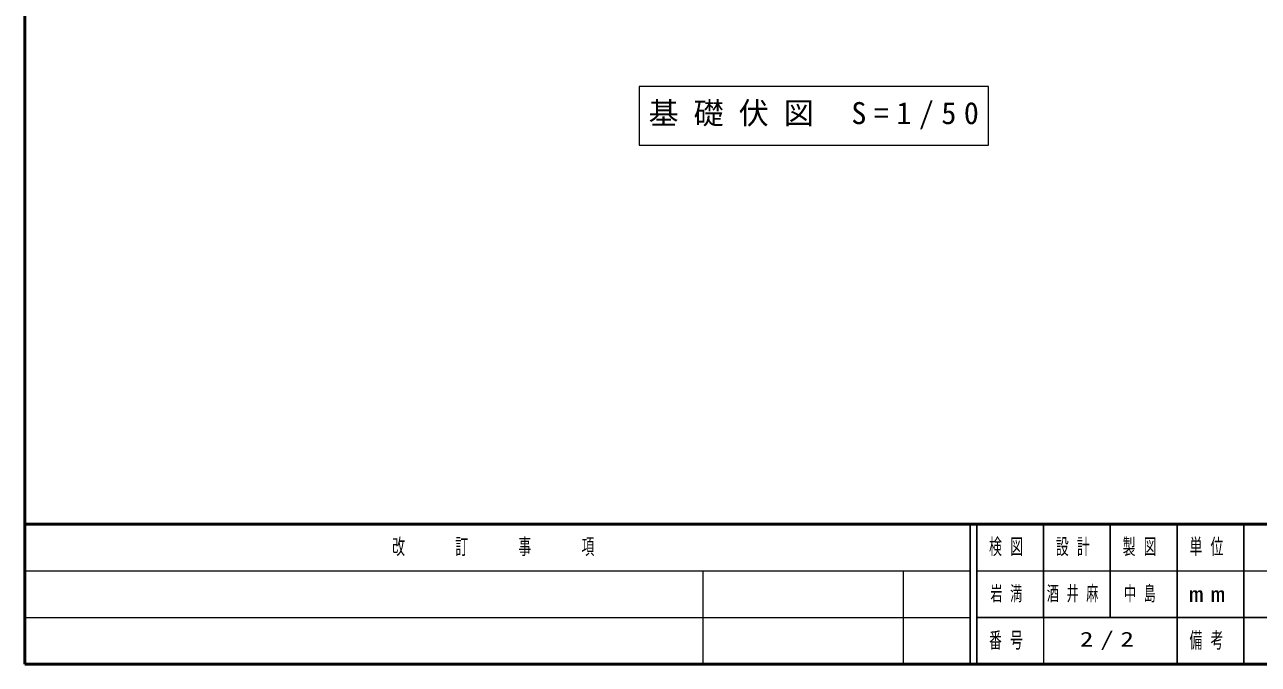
# Model space of a CAD drawing. Units: millimetres on the paper, scale 1:50. Extents: x -805 to -420, y -297 to 267.
# Drawn here: x -805 to -620.3, y -297 to -201.2 of the extents above; entities that cross this region are included whole.
import ezdxf

# ---------------------------------------------------------------- set-up
doc = ezdxf.new("R2010")
doc.units = ezdxf.units.MM
doc.layers.add('1_50', color=7, linetype='Continuous', lineweight=25)
doc.layers.add('LY_3', color=7, linetype='Continuous', lineweight=13)
doc.layers.add('LY_4', color=7, linetype='Continuous')
doc.styles.add('ＭＳ ゴシック', font='')
doc.styles.get('ＭＳ ゴシック').set_extended_font_data('MS Gothic')

msp = doc.modelspace()

# ---------------------------------------------------------------- linework, layer by layer
at = {"layer": '1_50', "lineweight": 13}
for p, q in [((-713.02, -210.485), (-713.02, -219.285)), ((-660.72, -210.485), (-713.02, -210.485)), ((-660.72, -219.285), (-660.72, -210.485)), ((-713.02, -219.285), (-660.72, -219.285))]:
    msp.add_line(p, q, dxfattribs=at)
at = {"layer": 'LY_3', "lineweight": 50}
for p, q in [((-805, -30), (-805, -297)), ((-805, -276), (-420, -276)), ((-805, -297), (-420, -297))]:
    msp.add_line(p, q, dxfattribs=at)
at = {"layer": 'LY_3', "color": 211, "lineweight": 25}
for p, q in [((-663.5, -276), (-663.5, -297)), ((-662.5, -276), (-662.5, -297)), ((-652.5, -276), (-652.5, -290)), ((-642.5, -276), (-642.5, -290)), ((-632.5, -276), (-632.5, -297)), ((-622.5, -276), (-622.5, -290)), ((-662.5, -290), (-420, -290))]:
    msp.add_line(p, q, dxfattribs=at)
at = {"layer": 'LY_3'}
for p, q in [((-805, -283), (-663.5, -283)), ((-703.5, -283), (-703.5, -297)), ((-673.5, -283), (-673.5, -297)), ((-662.5, -283), (-607.5, -283)), ((-805, -290), (-663.5, -290)), ((-652.5, -290), (-652.5, -297))]:
    msp.add_line(p, q, dxfattribs=at)
at = {"layer": 'LY_3', "lineweight": 25}
msp.add_line((-622.5, -290), (-622.5, -297), dxfattribs=at)

# ---------------------------------------------------------------- texts
at = {"layer": '1_50', "insert": (-711.62, -214.885), "char_height": 3.299, "attachment_point": 4, "style": 'ＭＳ ゴシック'}
msp.add_mtext('\\T1.5;基礎伏図\\~S=1/50', dxfattribs=at)
at = {"layer": 'LY_3', "color": 4, "char_height": 2.346, "attachment_point": 5, "style": 'ＭＳ ゴシック'}
for s, insert in [('\\T1.64;\\W0.6;改\u3000\u3000訂\u3000\u3000事\u3000\u3000項', (-734.25, -279.5)), ('\\T1.64;\\W0.6;検図', (-657.5, -279.5)), ('\\T1.64;\\W0.6;設計', (-647.5, -279.5)), ('\\T1.64;\\W0.6;製図', (-637.5, -279.5)), ('\\T1.64;\\W0.6;単位', (-627.5, -279.5)), ('\\T1.5;\\W1.35;mm', (-627.5, -286.5)), ('\\T1.64;\\W0.6;番号', (-657.5, -293.5)), ('\\T1.64;\\W0.6;備考', (-627.5, -293.5))]:
    msp.add_mtext(s, dxfattribs=dict(at, insert=insert))
at = {"layer": 'LY_4', "char_height": 2.199, "style": 'ＭＳ ゴシック'}
for s, insert, attachment_point in [('\\T1.64;\\W0.6;岩満', (-657.5, -286.5), 5), ('\\T1.64;\\W0.6;酒井麻', (-652, -286.5), 4), ('\\T1.64;\\W0.6;中島', (-637.5, -286.5), 5), ('\\T1.5;\\W1.35;2/2', (-642.5, -293.5), 5)]:
    msp.add_mtext(s, dxfattribs=dict(at, insert=insert, attachment_point=attachment_point))

doc.saveas('drawing.dxf')
